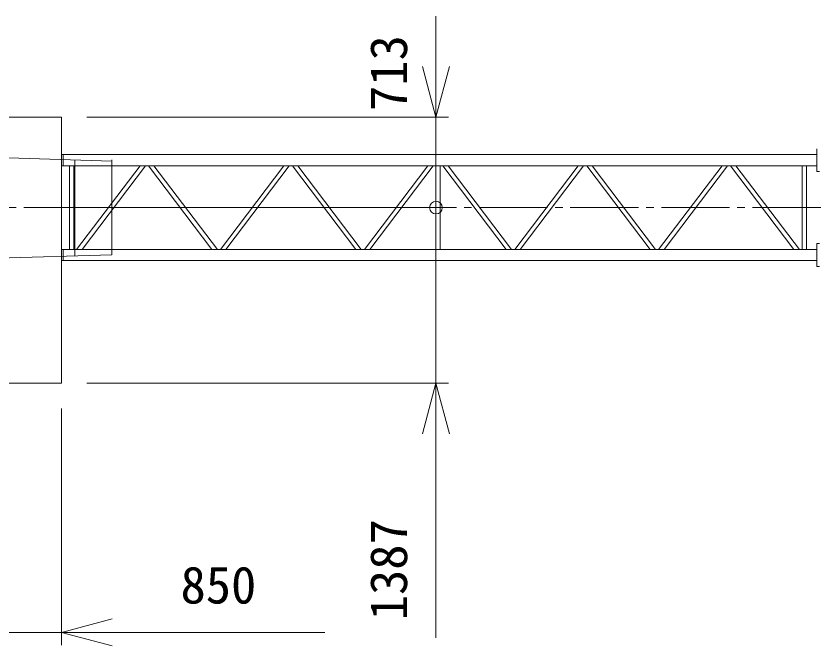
# Model space of a CAD drawing. Units: millimetres, scale not verified. Extents: x -17480 to 17501, y -24773 to 27267.
# Drawn here: x -10812 to -4481, y 18661 to 23638 of the extents above; entities that cross this region are included whole.
import ezdxf
from ezdxf.enums import TextEntityAlignment as Align

# ---------------------------------------------------------------- set-up
doc = ezdxf.new("R2010")
doc.units = ezdxf.units.MM
doc.header["$LTSCALE"] = 60
doc.linetypes.add('CHAIN2', pattern=[12, 9, -1, 1, -1])
for name, color, linetype, lineweight in [('0-2_05 寸法', 7, 'Continuous', 18), ('0-3_10 当社外形線', 3, 'Continuous', 18), ('0-4_12 当社中心線', 3, 'CHAIN2', 18)]:
    doc.layers.add(name, color=color, linetype=linetype, lineweight=lineweight)
doc.styles.add('ＭＳ ゴシック', font='')
doc.styles.get('ＭＳ ゴシック').set_extended_font_data('MS Gothic')

msp = doc.modelspace()

# ---------------------------------------------------------------- linework, layer by layer
at = {"layer": '0-2_05 寸法'}
for p, q in [((-7492.98, 23238.18), (-7492.98, 23638.18)), ((-7492.98, 22838.18), (-7492.98, 23238.18)), ((-10251.73, 22838.18), (-7392.98, 22838.18)), ((-7492.98, 22838.18), (-7492.98, 22438.18)), ((-7492.98, 22125.18), (-7492.98, 22438.18)), ((-10251.73, 22125.18), (-7392.98, 22125.18)), ((-10251.73, 22125.18), (-7392.98, 22125.18)), ((-7492.98, 22125.18), (-7492.98, 21138.18)), ((-7492.98, 20738.18), (-7492.98, 21138.18)), ((-10251.73, 20738.18), (-7392.98, 20738.18)), ((-7492.98, 20738.18), (-7492.98, 18724.85)), ((-7492.98, 20738.18), (-7492.98, 20338.18)), ((-10451.73, 20538.18), (-10451.73, 18668.64)), ((-7492.98, 20338.18), (-7492.98, 19938.18)), ((-11301.73, 18768.64), (-10451.73, 18768.64)), ((-10451.73, 18768.64), (-10051.73, 18768.64)), ((-10051.73, 18768.64), (-8371.73, 18768.64))]:
    msp.add_line(p, q, dxfattribs=at)
for points in [[(-7385.8, 23238.18), (-7492.98, 22838.18), (-7600.16, 23238.18)], [(-7600.16, 20338.18), (-7492.98, 20738.18), (-7385.8, 20338.18)], [(-10051.73, 18661.46), (-10451.73, 18768.64), (-10051.73, 18875.82)]]:
    msp.add_lwpolyline(points, dxfattribs=at)
msp.add_circle((-7492.98, 22125.18), 50, dxfattribs=at)
msp.add_circle((-7492.98, 22125.18), 50, dxfattribs=at)
at = {"layer": '0-3_10 当社外形線'}
for p, q in [((-12827.88, 22582.08), (-10055.28, 22492.07)), ((-10451.73, 22544.74), (-4480.74, 22544.7)), ((-10451.73, 22544.74), (-10451.73, 22455.63)), ((-10439.73, 22544.73), (-10439.73, 22455.63)), ((-10346.34, 22502.57), (-10346.34, 21741.9)), ((-10055.28, 22501.07), (-10055.28, 21750.9)), ((-10451.73, 22455.63), (-4480.74, 22455.59)), ((-10388.73, 22455.63), (-10388.74, 21794.73)), ((-10354.73, 22455.63), (-10354.74, 21794.73)), ((-10333.3, 21794.74), (-9832.24, 22455.63)), ((-10290.63, 21794.74), (-9789.57, 22455.63)), ((-9263.65, 21794.73), (-9764.69, 22455.63)), ((-9220.98, 21794.73), (-9722.02, 22455.63)), ((-9196.09, 21794.73), (-8695.04, 22455.62)), ((-9153.43, 21794.73), (-8652.38, 22455.62)), ((-8126.45, 21794.72), (-8627.49, 22455.62)), ((-8083.78, 21794.72), (-8584.83, 22455.62)), ((-8058.9, 21794.72), (-7557.84, 22455.62)), ((-8016.23, 21794.72), (-7515.17, 22455.61)), ((-7493.73, 22455.62), (-7493.74, 21794.72)), ((-7459.73, 22455.61), (-7459.74, 21794.72)), ((-6937.24, 21794.72), (-7438.29, 22455.61)), ((-6894.58, 21794.72), (-7395.62, 22455.61)), ((-6869.69, 21794.72), (-6368.64, 22455.61)), ((-6827.03, 21794.71), (-6325.97, 22455.61)), ((-5800.04, 21794.7), (-6301.09, 22455.61)), ((-5757.38, 21794.71), (-6258.42, 22455.6)), ((-5732.49, 21794.7), (-5231.44, 22455.6)), ((-5689.83, 21794.7), (-5188.77, 22455.6)), ((-4662.85, 21794.7), (-5163.89, 22455.61)), ((-4620.18, 21794.7), (-5121.22, 22455.61)), ((-4598.72, 22455.6), (-4598.74, 21794.7)), ((-4564.73, 22455.6), (-4564.73, 21794.7)), ((-10451.73, 21794.74), (-4480.74, 21794.7)), ((-10439.74, 21794.74), (-10439.73, 21705.64)), ((-4480.74, 21840.15), (-4461.73, 21840.15)), ((-12827.88, 21668.39), (-10055.28, 21750.9))]:
    msp.add_line(p, q, dxfattribs=at)
msp.add_lwpolyline([(-13042.73, 22838.18), (-10451.73, 22838.18), (-10451.73, 20738.18), (-13042.73, 20738.18)], close=True, dxfattribs=at)
for points in [[(-4480.73, 22590.15), (-4480.74, 22410.15), (-4461.73, 22410.15)], [(-10451.73, 21794.74), (-10451.74, 21705.64), (-4480.74, 21705.6)], [(-4480.74, 21840.15), (-4480.73, 21660.15), (-4461.74, 21660.14)]]:
    msp.add_lwpolyline(points, dxfattribs=at)
at = {"layer": '0-4_12 当社中心線'}
msp.add_line((10669.01, 22125.18), (-15949.08, 22125.18), dxfattribs=at)

# ---------------------------------------------------------------- texts
at = {"layer": '0-2_05 寸法', "style": 'ＭＳ ゴシック'}
for s, p in [('713', (-7632.98, 22888.25)), ('1387', (-7632.98, 18864.85))]:
    msp.add_text(s, height=293.3, rotation=90, dxfattribs=at).set_placement(p, align=Align.BOTTOM_LEFT)
msp.add_text('850', height=293.3, dxfattribs=at).set_placement((-9511.73, 18908.64), align=Align.BOTTOM_LEFT)

doc.saveas('drawing.dxf')
